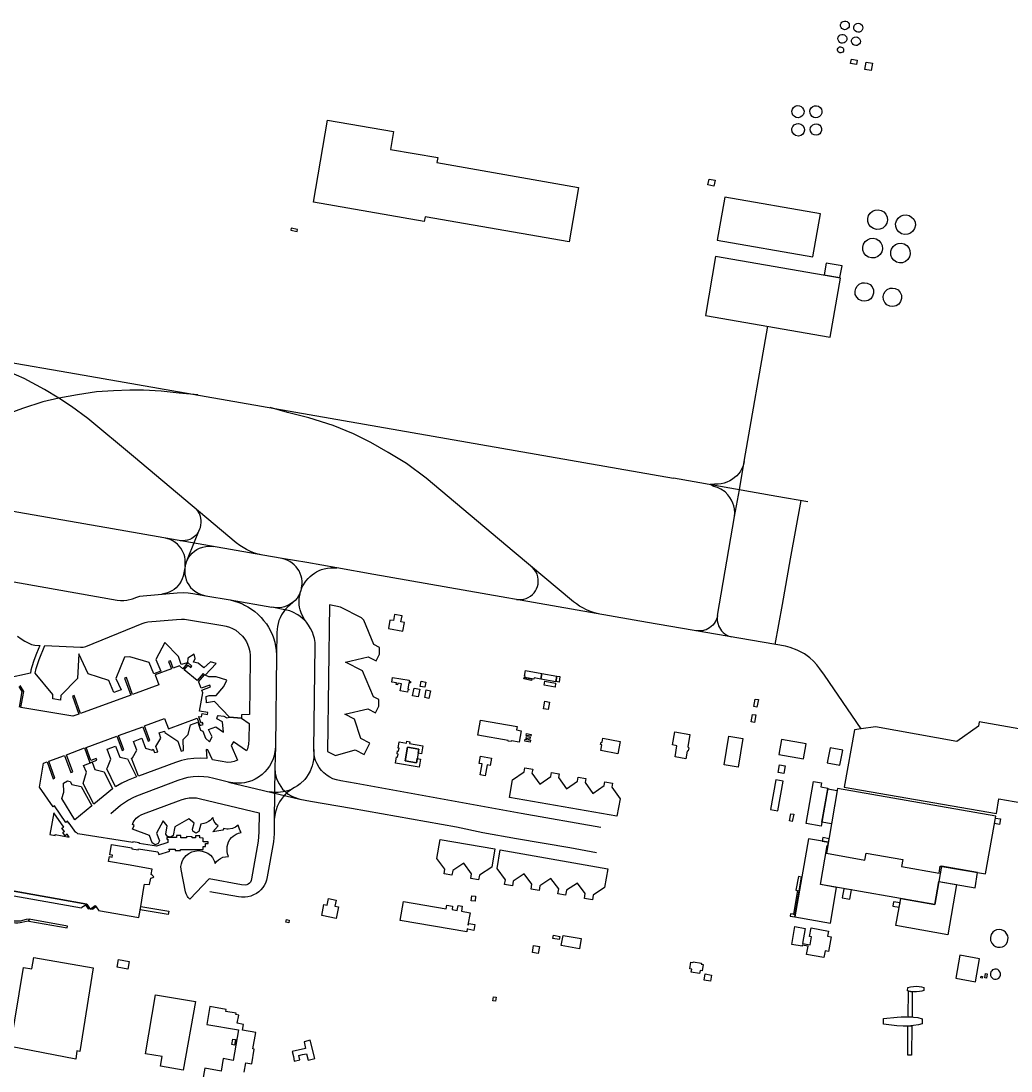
# Model space of a CAD drawing. Header units: metres. Extents: x -2114 to 2684, y -1968 to 1933.
# Drawn here: x 140 to 1730, y -28 to 1658 of the extents above; entities that cross this region are included whole.
import ezdxf

# ---------------------------------------------------------------- set-up
doc = ezdxf.new("R2010")
doc.units = ezdxf.units.M
for name, color, linetype in [('Apron', 6, 'Continuous'), ('Construction', 1, 'Continuous'), ('Hangar', 1, 'Continuous'), ('Industrial', 1, 'Continuous'), ('Military', 1, 'Continuous'), ('Retail', 1, 'Continuous'), ('Roof', 1, 'Continuous'), ('Runway', 2, 'Continuous'), ('Service', 1, 'Continuous'), ('Taxiway', 3, 'Continuous'), ('Train_Station', 1, 'Continuous'), ('Unclassified', 1, 'Continuous'), ('Yes', 1, 'Continuous')]:
    doc.layers.add(name, color=color, linetype=linetype)

msp = doc.modelspace()

# ---------------------------------------------------------------- linework, layer by layer
at = {"layer": 'Apron'}
for points in [[(1255.3, 1279.9), (1239, 1185.3), (1439.6, 1150.7), (1455.9, 1245.3), (1255.3, 1279.9)], [(632.4, 485.6), (645.1, 478.8), (676.7, 488.2), (690.9, 480.8), (700, 498.5), (685.8, 506), (675.5, 537.3), (660.2, 545.3), (696.8, 553.8), (709.2, 547.3), (714.5, 558), (714.6, 568.8), (705.8, 573.2), (688.6, 614.8), (660.9, 628.9), (697.7, 637.4), (710.4, 630.9), (715.6, 641.6), (715.8, 652.3), (706.8, 656.9), (690.5, 696.4), (687, 699.9), (653.1, 717.1), (635.6, 720.6), (632.4, 485.6)], [(408.7, 697), (464.1, 687.5), (469.5, 686.4), (474.6, 685), (479.8, 682.8), (484.9, 679.9), (490.5, 675.4), (495.8, 670.5), (499.3, 665.8), (502, 661.2), (503.9, 657.5), (505.9, 651.9), (507.3, 646), (507.7, 639.3), (507.8, 632.5), (506.6, 544.5), (494, 544.1), (494.2, 538.7), (475, 540.4), (450.8, 565.4), (437.9, 563.6), (437.5, 573.7), (442.3, 575.4), (453.2, 575.5), (465.8, 589.8), (470.7, 600), (453.2, 605.4), (441.8, 605.3), (435.5, 607.9), (453.1, 626.8), (444.1, 629.1), (433.6, 619.9), (424.2, 627.1), (416.7, 628.8), (419.7, 634.7), (417.8, 641.8), (407.7, 635), (407.1, 627.5), (397.1, 624.9), (392.7, 638.1), (370.8, 660.5), (356.6, 633), (364.7, 614.3), (353.3, 610), (345.7, 628.3), (314.6, 637.1), (305.9, 636.9), (292.3, 602.4), (300.9, 584.6), (289.2, 580.2), (280.8, 599.5), (247.6, 610.1), (233, 642), (230.8, 602.8), (203.6, 575.3), (203.2, 567.8), (190.8, 569.7), (191.2, 576.9), (162.8, 611.2), (164.4, 618.4), (166.3, 625), (169.1, 632.9), (178.2, 655.3), (235.5, 652.7), (240, 652.7), (243.8, 653.7), (334.5, 690.9), (339.3, 692.6), (343.6, 693.4), (389.7, 697.5), (397.6, 698), (402.5, 697.8), (408.7, 697)], [(134.2, 670.6), (139.9, 666.4), (145.9, 662.6), (151.6, 659.6), (156.7, 657.4), (162.2, 656), (170.1, 655.6), (164.7, 642.5), (160.4, 631.3), (157.2, 621.2), (155.8, 615.8), (155, 611), (116.2, 602.8)], [(1478.7, 520.4), (1462.1, 428.1), (1706.4, 385.8), (1710.2, 409.3), (1759.4, 400.9), (1778.6, 515.1), (1678.5, 532.8), (1677.5, 526.2), (1642.7, 501.6), (1512.4, 524.9), (1489.4, 522), (1478.7, 520.4)], [(924.4, 411.6), (929.1, 439.8), (947.8, 452.6), (949, 459.1), (961.8, 456.8), (960.4, 450.8), (972.9, 432.7), (990.8, 445.2), (991.8, 451.6), (1004.3, 449.4), (1003.2, 443.4), (1015.8, 425.3), (1033.4, 437.8), (1034.6, 444.1), (1047, 441.9), (1046, 435.8), (1058.5, 417.7), (1076.3, 430.5), (1077.3, 436.6), (1089.9, 434.4), (1088.7, 428.1), (1102, 409.6), (1096.8, 381.7), (924.4, 411.6)], [(397.3, 295.8), (396.7, 300.5), (397.4, 305), (398.8, 308.9), (400.5, 312.3), (402.8, 315.7), (405.3, 318.4), (409.2, 321.6), (414.1, 324.1), (419.3, 325.6), (424.9, 326.3), (430.7, 325.6), (435.6, 323.9), (440, 321.9), (444, 318.8), (447.2, 315), (449.2, 312.1), (450.8, 308.9), (451.8, 305.6), (454.1, 308.9), (457.2, 311.4), (460.5, 313.8), (463.8, 315.6), (468.2, 316.5), (473, 316.7), (471.8, 320.8), (470.9, 324.8), (470.8, 329.1), (471.1, 332.7), (471.9, 336.6), (473.4, 340.3), (475.3, 344), (478, 347.1), (480.9, 349.6), (485.3, 352.6), (489.3, 354.2), (493.7, 355.2), (492, 357.9), (490.6, 360.9), (489.5, 363.7), (488.6, 367.2), (484.3, 363.9), (479.3, 361.8), (472.7, 360.7), (470.2, 360.7), (465.9, 361.5), (464, 359.2), (448.1, 356.5), (456.4, 365.9), (453.8, 368.3), (451.8, 370.6), (450.1, 373.1), (448.8, 375.6), (447.8, 379.2), (443.8, 374.6), (441.2, 373), (437.4, 371), (433.4, 369.8), (428.7, 368.6), (425.4, 357), (420.7, 354.3), (415.9, 357.5), (415.3, 360.5), (418.1, 370.1), (409.5, 377.4), (387, 364.3), (384.3, 350.4), (380.3, 347.8), (375.1, 348.8), (372.4, 352.8), (374.9, 366.2), (368.4, 373.9), (357.5, 354.3), (362.3, 342), (360.2, 337.5), (355.6, 335.7), (350.8, 338.6), (346.3, 350.6), (319, 360.7), (321.7, 366.8), (318.7, 368.2), (320, 371.1), (321.7, 374.1), (323.3, 376.2), (325.1, 378.1), (329.3, 381.4), (332.8, 383.5), (336.4, 385.1), (392.7, 406.4), (398.6, 408.5), (404.7, 410.1), (410.1, 411), (415.6, 411.1), (421.8, 410.7), (428.3, 409.6), (522.3, 387), (521.9, 356.5), (521.5, 348.2), (520.7, 341.6), (510.2, 280.9), (509.4, 278.2), (508.3, 275.8), (506.6, 273.7), (504.7, 272.3), (502.6, 271.4), (500, 270.9), (493.8, 271.5), (442, 280.8), (411.1, 248.2), (408.4, 251), (407.2, 252.6), (406, 254.5), (405.1, 257), (404.3, 260), (397.3, 295.8)], [(812.9, 344.1), (901, 328.9), (896, 299.8), (876.2, 286.8), (874.9, 279.2), (862.2, 281.4), (863.6, 288.9), (851.1, 305.9), (833.4, 294.2), (832, 286.7), (819.5, 288.8), (820.8, 296.6), (807.5, 313.4), (812.9, 344.1)], [(909.7, 327.4), (1082.2, 297.2), (1077.1, 267), (1058.8, 254.9), (1057.5, 247.3), (1044.9, 249.5), (1046.1, 257.2), (1033.6, 274.2), (1016, 262.5), (1014.6, 254.7), (1002, 256.9), (1003.4, 264.8), (990.8, 281.5), (973.2, 269.9), (971.9, 262.2), (959.2, 264.4), (960.5, 272.1), (947.9, 289), (930.4, 277.4), (929, 269.6), (916.4, 271.8), (917.9, 279.5), (904.5, 297.4), (909.7, 327.4)]]:
    msp.add_lwpolyline(points, dxfattribs=at)
at = {"layer": 'Construction'}
for points in [[(143.8, 138.7), (157.1, 136.7), (160.6, 154.7), (255.8, 138.3), (234.4, 3.7), (229.7, 4.8), (227.8, -8.4), (122.8, 11.5), (143.8, 138.7)], [(356, 94.9), (420.2, 83.8), (400.3, -26.3), (363.7, -19.8), (366.6, -4.2), (340, -0.1), (356, 94.9)]]:
    msp.add_lwpolyline(points, dxfattribs=at)
at = {"layer": 'Hangar'}
for points in [[(1270.1, 1375.3), (1258, 1306.3), (1411.6, 1279.4), (1423.7, 1348.4), (1270.1, 1375.3)], [(1451.4, 426.1), (1433.6, 321.9), (1495.3, 310.8), (1497.1, 322), (1555.9, 312.2), (1553.9, 300.8), (1614.3, 290.2), (1616.3, 301.3), (1689, 288.7), (1705.4, 381.7), (1451.4, 426.1)]]:
    msp.add_lwpolyline(points, dxfattribs=at)
at = {"layer": 'Industrial'}
for points in [[(1436.7, 339.9), (1404.4, 345.4), (1382.6, 219.8), (1439.9, 209.8), (1449.7, 267.2), (1424, 271.7), (1434.5, 334.5), (1435.7, 334.3), (1436.7, 339.9)], [(1618.2, 301), (1607.4, 239.5), (1424, 271.7), (1434.5, 334.5), (1435.7, 334.3), (1433.6, 321.9), (1495.3, 310.8), (1497.1, 322), (1555.9, 312.2), (1553.9, 300.8), (1614.3, 290.2), (1616.3, 301.3), (1618.2, 301)], [(1614, 276.6), (1672.3, 266.3), (1676.3, 290.9), (1618.2, 301), (1614, 276.6)], [(1614, 276.6), (1642.1, 271.6), (1628.2, 191.2), (1545, 205.8), (1552.8, 249.1), (1607.4, 239.5), (1614, 276.6)]]:
    msp.add_lwpolyline(points, dxfattribs=at)
at = {"layer": 'Military'}
msp.add_lwpolyline([(739.7, 705.2), (738.1, 695.4), (732.2, 696.4), (729.9, 682.6), (753.2, 678.6), (755.6, 692.3), (750.1, 693.3), (751.8, 703.1), (739.7, 705.2)], dxfattribs=at)
at = {"layer": 'Retail'}
msp.add_lwpolyline([(1010.4, 190.2), (1039.6, 185.2), (1036.7, 168.6), (1007.6, 173.7), (1010.4, 190.2)], dxfattribs=at)
at = {"layer": 'Roof'}
for points in [[(1000.3, 606.5), (1005.3, 605.5), (1004, 596.9), (998.9, 597.8), (1000.3, 606.5)], [(951.5, 514.4), (959.4, 512.9), (958.9, 509.9), (951, 511.3), (951.5, 514.4)], [(949.8, 504.9), (957.9, 503.6), (957.4, 500.5), (949.3, 501.8), (949.8, 504.9)], [(1393.6, 283.6), (1388.3, 284.6), (1384.4, 262.5), (1386.9, 262.1), (1380.5, 224), (1383.2, 223.5), (1393.6, 283.6)], [(89.8, 268.2), (88.8, 260.5), (237.3, 234.6), (237.5, 235.4), (245.4, 240.5), (198.2, 248.7), (159, 256), (89.8, 268.2)], [(1461.5, 265.1), (1458.9, 250.4), (1471.2, 248.2), (1473.7, 263), (1461.5, 265.1)], [(246, 239.6), (244, 238.1), (247.6, 232.9), (249.7, 234.3), (246, 239.6)], [(258.1, 237.3), (259.6, 235.3), (254.6, 231.7), (253.1, 233.8), (258.1, 237.3)], [(332.2, 236.6), (377.3, 228.8), (376.5, 223.6), (331.2, 231.4), (332.2, 236.6)], [(633.7, 249.1), (645.9, 246.8), (644, 237.1), (649.7, 236), (646.1, 217.4), (623.1, 221.8), (626.5, 239.8), (631.8, 238.9), (633.7, 249.1)], [(104.9, 216.9), (104.6, 214.9), (127.5, 210.7), (130.9, 210.3), (135, 210.3), (138.6, 210.6), (148.7, 213.1), (152.5, 213.6), (153.1, 216.1), (148.1, 215.4), (138.3, 213.1), (134.9, 212.8), (131, 212.7), (128, 213.1), (104.9, 216.9)], [(152.5, 213.6), (152.4, 213.1), (214.1, 202.3), (214.8, 205.1), (153.1, 216.1), (152.5, 213.6)], [(962.9, 173.7), (972.5, 172.1), (970.7, 161.2), (961.1, 162.7), (962.9, 173.7)], [(1589.9, 101.6), (1586.4, 100.5), (1583, 100), (1578.3, 99.4), (1573.3, 99.5), (1568.5, 100.1), (1563.8, 101.3), (1563.9, 106.3), (1568.6, 107.4), (1573.3, 108.2), (1578.2, 108.4), (1582.6, 108.2), (1586.1, 107.6), (1589.9, 106.5), (1589.9, 101.6)], [(1571.1, 59.1), (1564.5, 59.3), (1565.1, 100.9), (1568.5, 100.1), (1571.3, 99.8), (1571.1, 59.1)], [(1564.2, 44.4), (1570.5, 45), (1570.1, -2), (1563.9, -2), (1564.2, 44.4)], [(480, 23.5), (484.5, 22.8), (483, 13.9), (478.5, 14.7), (480, 23.5)], [(575.5, 3.5), (577.4, -4.5), (578.8, -11.6), (587.8, -9.8), (586.1, -2.6), (592, -1.2), (598.6, 0.1), (601.2, -10.1), (611.6, -7.3), (604.5, 21.9), (594.4, 19.4), (597, 8.7), (575.5, 3.5)]]:
    msp.add_lwpolyline(points, dxfattribs=at)
at = {"layer": 'Runway'}
for points in [[(-1575, 1406.2), (-378, 1196.8), (216.5, 1093.9), (1187.6, 924.4)], [(1403.6, 886.3), (1353.5, 895), (1187.6, 924.4)]]:
    msp.add_lwpolyline(points, dxfattribs=at)
at = {"layer": 'Service'}
msp.add_lwpolyline([(296.6, 151.4), (313.7, 148.3), (311.5, 136), (294.4, 139.1), (296.6, 151.4)], dxfattribs=at)
at = {"layer": 'Taxiway'}
for points in [[(1293.8, 905.6), (1301.5, 951), (1339.1, 1168)], [(1367.9, 654.2), (1146, 692.7), (706.7, 769.5), (646.9, 780), (598.9, 788.8), (559.5, 795.1), (528.3, 800.6), (286.9, 842.9), (-1506.3, 1155.5)], [(528.3, 800.6), (521, 802.1), (515.1, 804), (508.6, 806.3), (502, 809.5), (496.6, 812.7), (491.3, 816.3), (485.7, 820.5), (320.7, 958.8), (247.2, 1019.9), (221.2, 1039.5), (200.8, 1052.7), (177.7, 1066.6), (144.8, 1084), (120.1, 1095.1), (92.1, 1105.8), (65.2, 1114.5), (41.5, 1121.2), (-9.8, 1133.1)], [(423.8, 1057.8), (394.1, 1060.4), (364.9, 1064), (336.4, 1065.4), (314.6, 1065.6), (288.6, 1064.6), (261, 1062.6), (230.8, 1058.2), (200.8, 1052.7), (175.2, 1046.5), (142.4, 1036.2), (-122.5, 938.8), (-150, 928.9), (-156.4, 927.2), (-160.4, 926.4), (-168.3, 925.3), (-172.2, 925), (-180.8, 925), (-187.3, 925.5)], [(1067.4, 706.5), (1060.8, 708.1), (1054.5, 710.1), (1048, 712.8), (1042.1, 715.8), (1036.6, 718.9), (1031.9, 722.2), (1027.2, 725.8), (931.9, 805.5), (790.5, 924.1), (758.9, 947.5), (729.3, 965.6), (701.6, 981.6), (674, 995.1), (641.3, 1008.5), (601.9, 1021.2), (567.8, 1029.8), (540.2, 1037.4)], [(1301.5, 951), (1300.2, 945.9), (1298.9, 942.3), (1297.1, 938.5), (1294.8, 934.6), (1292.2, 931.2), (1289.4, 928.1), (1285.9, 925), (1282.5, 922.4), (1278.4, 919.9), (1273.3, 917.7), (1269.2, 916.3), (1264.3, 915.3), (1259.3, 914.7), (1253.5, 914.8), (1246.5, 914)], [(1286, 862.9), (1286.3, 868.9), (1285.7, 875), (1284.6, 879.8), (1283.3, 884.1), (1281.2, 888.6), (1278.4, 893.3), (1275.2, 897.4), (1270.7, 902), (1264, 906.5), (1258.7, 909.1), (1252.6, 911), (1246.5, 914)], [(1258.5, 703.5), (1286, 862.9), (1293.8, 905.6)], [(1351.3, 657), (1362.9, 721.6), (1375.6, 794.5), (1392.6, 888.2)], [(403.4, 782.5), (405.5, 789.9), (408.1, 796.7), (426.8, 841.5), (428.1, 845.1), (428.8, 848.6), (429.2, 852.8), (429.2, 856.3), (428.7, 860), (428, 862.9), (427, 865.6), (425.9, 867.9), (424.2, 870.6), (420, 875.5)], [(403.4, 782.5), (403.7, 789.8), (403.5, 793.8), (402.9, 797.9), (401.9, 801.6), (400.4, 805.1), (398.7, 808.3), (396.5, 811.8), (393.8, 815.2), (391, 818.1), (387.5, 821.1), (384, 823.4), (380.6, 825.1), (377.7, 826.4), (371.9, 828.1)], [(426.8, 841.5), (424.6, 837.4), (422.8, 834.8), (421.1, 832.9), (418.8, 830.7), (414.1, 827.4), (411, 825.9), (407.2, 824.7), (403.7, 824), (399.6, 823.7), (395.5, 823.8)], [(405.5, 789.9), (409.4, 797.5), (411.9, 800.6), (414.9, 803.8), (418.6, 807), (422.5, 809.6), (426.6, 811.7), (431.8, 813.6), (436.7, 814.7), (442.7, 815), (449.4, 814.4)], [(590.5, 747.6), (591.1, 751.1), (591.3, 754.8), (591.2, 758.9), (590.7, 763), (589.8, 767.1), (588.3, 771.2), (586.4, 775.2), (584.6, 778.3), (581.8, 782), (578.7, 785.2), (575.4, 787.9), (571.6, 790.5), (568.6, 792.1), (564.8, 793.7), (559.5, 795.1)], [(403, 780.4), (400.2, 766.7), (398.8, 762.6), (397.2, 758.8), (394.7, 754.7), (391.8, 751.2), (388.9, 748.3), (385.9, 745.7), (382.1, 743.1), (377.8, 741.1), (373.5, 739.7), (366.2, 738.1)], [(403, 780.4), (402.8, 774.8), (403.2, 769.4), (403.9, 765.6), (405.3, 761.1), (407, 756.9), (409.2, 753), (412.2, 748.8), (415.7, 745.4), (419.3, 742.5), (424.2, 739.6), (429.2, 737.4), (436.7, 735.3)], [(403.4, 782.5), (403, 780.4)], [(590.5, 747.6), (592.4, 751.1), (597.3, 758.7), (601.2, 763.1), (604.1, 766.1), (607.7, 769.1), (611.3, 771.6), (614.6, 773.7), (618.5, 775.7), (622.4, 777.3), (626.9, 778.6), (632, 779.5), (636.4, 780.1), (641.4, 780.3), (646.9, 780)], [(935.8, 729.6), (939.8, 729.3), (943.3, 729.3), (947.7, 730), (951.2, 731.1), (954.2, 732.4), (957.9, 734.6), (961.1, 737.3), (963.8, 740.1), (966.3, 743.4), (967.9, 746.6), (969.3, 750.2), (970.2, 754.2), (970.6, 757.8), (970.3, 761.6), (969.7, 765.8), (968.6, 769.9), (966.8, 773.6), (964.6, 777.1), (960.9, 781.2)], [(103.8, 761.8), (294.2, 728.5), (299.7, 727.7), (305.2, 727.7), (310.1, 728.1), (319.2, 730.4), (325.8, 733.1), (330.7, 734.5), (336, 735.2), (390.5, 740.3), (400.8, 740.8), (408.3, 740.1), (415.8, 739), (436.7, 735.3), (476, 728.6), (542.5, 716.9)], [(588.9, 742.4), (587.9, 739.4), (585.6, 735.4), (583.3, 731.7), (580, 727.9), (576.8, 725), (571.2, 721.2), (566.9, 719), (563.2, 717.5), (558.8, 716.6), (554.6, 716.1), (550.5, 715.9), (542.5, 716.9)], [(598.2, 693), (595.2, 697.2), (592, 703.1), (589.8, 708), (588.4, 712.8), (587.4, 717), (586.8, 721), (586.6, 726), (586.8, 731), (588, 738.5), (588.9, 742.4)], [(590.5, 747.6), (588.9, 742.4)], [(476, 728.6), (482.9, 726.8), (488.2, 725.1), (495.4, 722.4), (499.1, 720.5), (504.1, 717.7), (510.1, 714.1), (515.2, 710.3), (520.2, 705.9), (525.4, 700.7), (529.6, 695.9), (534, 690.1), (537.3, 685), (543.1, 673.6), (545.4, 667.7), (547.3, 660.7), (548.8, 653.7), (549.7, 647.9), (550.2, 640.2)], [(576.8, 725), (571.5, 720.5), (568.2, 717.5), (565.1, 714.2), (563, 711.7), (558.5, 704.7), (556.1, 700.1), (554.1, 695.4), (552.8, 691.1), (551.7, 686.3), (551.1, 681.5), (550.8, 676.6), (550.2, 640.2)], [(598.2, 693), (594.7, 696.9), (588.4, 702.1), (584.6, 704.7), (576.4, 709.1), (571.6, 711.2), (566.5, 712.5), (542.5, 716.9)], [(610, 488.5), (612.4, 655.1), (612.1, 660.5), (611.1, 666.6), (609.7, 671.8), (607.8, 677.2), (605, 682.8), (601.7, 688.4), (598.2, 693)], [(1258.5, 703.5), (1257.6, 699.6), (1256.4, 696.3), (1254.8, 693.5), (1253, 690.9), (1250.9, 688.3), (1248.4, 685.9), (1245.8, 684), (1243.1, 682.3), (1240.2, 680.9), (1237.6, 680.1), (1234.2, 679.2), (1230.6, 678.9), (1227.7, 678.9), (1223.7, 679.2)], [(1258.5, 703.5), (1258.2, 699.5), (1258.2, 696.2), (1258.6, 693), (1259.3, 689.8), (1260.2, 687.3), (1261.5, 684.4), (1263.1, 681.8), (1265, 679.3), (1267.6, 676.6), (1270.3, 674.2), (1273.4, 672.2), (1276.8, 670.6), (1281.3, 669.2)], [(1489.4, 522), (1430.2, 608.1), (1422.9, 618.2), (1418.1, 624.5), (1412.6, 630.5), (1406.6, 635.9), (1398.1, 642), (1386.4, 648.2), (1375.3, 652.3), (1367.9, 654.2)], [(550.2, 640.2), (548.4, 493.2), (547.4, 484.8), (546.3, 478.9), (544.7, 473.6), (542.7, 468.5), (538.9, 461.9), (535.4, 457.2), (531.4, 452.8), (527, 448.5), (521.2, 444.1), (516, 441.1), (510.4, 438.4), (504.8, 436.6), (499, 435.3), (494.1, 434.6), (489, 434.4), (483.2, 434.6), (473.1, 436.3), (449.6, 442), (440.4, 443.9), (433.4, 444.9), (425, 445.1), (416.3, 444.6), (407.7, 443.4), (401.7, 442), (392, 438.6), (325.6, 413.7), (319.3, 410.7), (312.4, 407.3), (306, 403.1), (299.8, 398.5), (284, 385.4)], [(548.4, 493.2), (547.7, 459), (546.6, 376.4), (546.4, 353.2), (546.1, 346.5), (545.4, 340.4), (535.4, 284.1), (534.3, 278.6), (532.4, 274), (530.3, 270.1), (528.2, 267), (525, 263.3), (521.8, 260.2), (518.2, 257.6), (513.5, 255), (509.1, 253.2), (504.2, 252), (499.9, 251.4), (494.2, 251.5), (489.2, 252.2), (442.9, 260.2)], [(548.4, 493.2), (547.7, 459), (548.3, 450.5), (549.3, 445.9), (550.4, 442.1), (552.3, 437.3), (554.3, 433.2), (557, 428.9), (560.1, 425.1), (562.9, 422.1), (565.6, 419.6), (569.2, 416.8), (573.8, 414.2), (578.5, 412.1), (587.6, 408.9)], [(610, 488.5), (610, 476.4), (609.6, 472.2), (608.6, 466.4), (607.6, 462.5), (606, 458), (604.1, 453.7), (601.3, 448.5), (598.6, 444.3), (595.6, 440.6), (588.3, 433.4), (584.2, 430.4), (579.3, 427.3), (575, 425), (570.1, 423), (565.5, 421.6), (561, 420.5), (556.9, 419.9), (553, 419.6), (546, 419.6), (543.2, 419.9), (538.6, 420.7)], [(1071, 363.2), (942.9, 385.6), (678.3, 433.9), (653.5, 438.2), (646.7, 439.6), (640.8, 441.6), (636.1, 443.9), (631.4, 446.7), (626.2, 451.1), (622.6, 454.6), (618.5, 459.7), (615.4, 465.3), (613, 471.1), (611.5, 476.5), (610.5, 481.3), (610, 488.5)], [(473.1, 436.3), (587.6, 408.9), (604.8, 405.5), (670.9, 394.2), (839.2, 364.6), (881.8, 355.3), (935.7, 345.7), (1021.4, 331), (1064.1, 323.3)], [(575, 425), (570.4, 421.6), (567.5, 419.3), (564.7, 416.6), (561, 412.8), (557.5, 408.3), (555, 404.5), (552.9, 400.5), (551.2, 396.8), (549.5, 391.8), (548, 386.6), (547.3, 382.5), (546.6, 376.4)]]:
    msp.add_lwpolyline(points, dxfattribs=at)
at = {"layer": 'Train_Station'}
msp.add_lwpolyline([(1525.2, 56.5), (1546.8, 59.1), (1553.7, 59.4), (1562.4, 59.4), (1573.3, 59), (1580.3, 58.1), (1587.3, 56.4), (1587.3, 48), (1581.1, 46.5), (1573.1, 45.2), (1564.2, 44.4), (1556.5, 44.4), (1546.7, 44.9), (1525.2, 47.4), (1525.2, 56.5)], dxfattribs=at)
at = {"layer": 'Unclassified'}
for points in [[(329, 218.7), (332.2, 236.6), (337.3, 267), (338, 272.6), (346.3, 271.6), (348.2, 281.9), (350.1, 282.4), (351.6, 283.1), (353, 284.1), (352, 285.4), (350.8, 286.6), (349.2, 287.7), (350.8, 296.3), (312, 303.3), (280.3, 308.5), (281.8, 316.6), (286.4, 315.8), (287, 318.9), (282.5, 319.7), (285.4, 336.1), (318, 330.8), (317.9, 329.3), (328.2, 327.7), (328.4, 329.2), (359.4, 324.2), (361, 320), (378.7, 325.5), (377.5, 328.6), (387.3, 328.4), (387.3, 326.5), (396.3, 326.3), (396.3, 328.2), (432.4, 327.8), (432.4, 332.7), (436.1, 332.8), (436, 337.7), (440.4, 337.8), (440.4, 340.4), (432.7, 340.5), (432.7, 346.3), (427, 346.5), (427.2, 350.1), (419.9, 350.1), (419.9, 346.5), (414.6, 346.6), (414.7, 348.6), (405.8, 348.7), (405.8, 346.7), (396.4, 346.9), (396.5, 350.6), (389.7, 350.7), (389.7, 347.2), (374.3, 347.5), (374.3, 344.8), (375.6, 344.8), (375.5, 339.2), (357.4, 333.3), (329.8, 337.6), (330, 338.9), (319.7, 340.4), (319.4, 339.3), (231.1, 353.2), (229.8, 354.9), (229.4, 354.7), (228.5, 356), (227.7, 355.5), (217.1, 370.3), (216.7, 370.1), (214.5, 373.3), (211.9, 371.6), (193.7, 397.9), (191.8, 396.5), (169.6, 428.3), (176.2, 466.6), (182, 468.8), (191.7, 441.3), (194.4, 442.4), (184.8, 469.8), (210, 479.1), (220.1, 451.9), (223, 452.8), (212.8, 480.2), (241.9, 491), (250.3, 467.3), (261.6, 471.4), (260.6, 474.1), (252, 470.9), (244.4, 491.9), (294, 510.1), (302.5, 486.8), (305.3, 487.9), (296.7, 511.1), (335.3, 525.2), (344, 501.9), (347, 503), (338.3, 526.3), (370.6, 538.1), (376.7, 521.9), (422.8, 538.9), (427.3, 527), (432.6, 528.9), (431.6, 531.7), (429.1, 530.8), (425.3, 541), (425.4, 541.7), (430, 540.9), (431, 546.3), (439.4, 544.8), (439.9, 547.9), (426.8, 550.2), (431.9, 579.8), (430.4, 583.9), (444.3, 589.1), (443.2, 592.1), (429.3, 586.8), (425.6, 596.7), (425, 597.3), (434.6, 608.5), (432.2, 610.5), (422.7, 599.2), (402.1, 616.3), (408.4, 623.8), (412.7, 620.3), (414.5, 622.5), (407.9, 628), (399.7, 618.3), (394.2, 622.8), (384.5, 619.2), (380.1, 630.9), (377, 629.9), (381.5, 618.1), (355.2, 608.5), (361.3, 592.2), (319.1, 576.8), (309.1, 604.2), (306.2, 603.2), (316.2, 575.7), (235.7, 546.4), (225.3, 575.2), (222.5, 574.2), (233, 545.4), (223.3, 541.9), (139.5, 555.9), (144.2, 581.9), (138.8, 591.3)], [(136.3, 589.9), (141.2, 581.7), (136.7, 556.5)], [(328.5, 445.9), (317.6, 474.9), (318.7, 475.3), (326, 487.4), (320.8, 501.6), (334.1, 506.6), (339.9, 490.9), (350.7, 487.5), (352.2, 489), (354.3, 483.5), (359.4, 485), (356.4, 493.4), (364.4, 507), (361.8, 515.2), (370.4, 517.8), (371, 515.7), (392, 501.7), (397.1, 486), (400.8, 487), (400.1, 504.4), (408.4, 512.7), (412, 528.2), (423.8, 532.4), (428.3, 519.8), (431.8, 517.8), (436, 506.9), (442.7, 500.9), (446.9, 509.1), (440.9, 520.7), (452.9, 525.2), (465.2, 516.4), (463.3, 533.1), (454.6, 537.7), (455.4, 541.5), (456.7, 543.4), (465.8, 542.3), (470.6, 539.3), (475, 540.4), (494.2, 538.7), (506.4, 530.4), (505.9, 504.8), (505.4, 497.2), (504.4, 492.4), (503.6, 489.5), (501.9, 486.6), (481.3, 501.1), (477.5, 495.2), (487.6, 471.5), (482.5, 469.2), (477.5, 468), (472.2, 467.6), (447.5, 472), (440.2, 488.2), (437.4, 488.3), (438.1, 473.9), (427.9, 474.5), (417.3, 473.9), (407.3, 472.9), (397.4, 470.8), (387.8, 467.9), (328.5, 445.9)], [(325.2, 444.7), (312.2, 439.5), (301.6, 434.7), (291.8, 428.8), (277.6, 457.4), (278.9, 459.7), (284.3, 473), (278.3, 489), (291.8, 494.1), (298.4, 476), (311, 473.5), (325.2, 444.7)], [(287.1, 425.3), (257, 400.8), (239.8, 434.2), (245.2, 452.2), (240.1, 463.1), (254, 468.3), (258.4, 456.6), (273.4, 452.9), (287.1, 425.3)], [(253.7, 398), (226.4, 375.8), (205.3, 410.1), (208.6, 419.8), (208.2, 434.6), (214.8, 438.4), (219.1, 437.2), (221.6, 432.4), (236.4, 429.4), (253.7, 398)], [(192.8, 387), (186.4, 352), (194.6, 350.5), (194.9, 351.9), (217.2, 348), (214.1, 352.5), (210.7, 350.2), (207, 355.5), (210, 357.6), (209.6, 358.1), (209, 357.7), (205.7, 362), (208.7, 364), (192.8, 387)], [(80.4, 269.7), (159, 256), (198.2, 248.7), (245.4, 240.5), (251.1, 232.4), (259.1, 238), (264.6, 230.4), (264.5, 229.9), (329, 218.7)]]:
    msp.add_lwpolyline(points, dxfattribs=at)
at = {"layer": 'Yes'}
for points in [[(1458.3, 1646.1), (1456.9, 1647.9), (1456.2, 1650), (1456.2, 1652.3), (1456.9, 1654.5), (1458.3, 1656.3), (1460.2, 1657.5), (1462.4, 1658.1), (1464.6, 1658), (1466.8, 1657.1), (1468.5, 1655.6), (1469.7, 1653.5), (1470.1, 1651.2), (1469.7, 1648.9), (1468.6, 1646.9), (1466.9, 1645.3), (1464.7, 1644.4), (1462.4, 1644.2), (1460.2, 1644.8), (1458.3, 1646.1)], [(1481.6, 1640.9), (1479.6, 1642.3), (1478.2, 1644.2), (1477.5, 1646.5), (1477.6, 1648.9), (1478.5, 1651.2), (1480.1, 1653), (1482.2, 1654.2), (1484.5, 1654.6), (1486.8, 1654.3), (1488.9, 1653.2), (1490.6, 1651.5), (1491.6, 1649.4), (1491.9, 1647.1), (1491.4, 1644.8), (1490.2, 1642.8), (1488.5, 1641.3), (1486.3, 1640.4), (1483.9, 1640.2), (1481.6, 1640.9)], [(1457, 1622.7), (1454.9, 1623.8), (1453.2, 1625.5), (1452.1, 1627.7), (1451.9, 1630.1), (1452.4, 1632.4), (1453.7, 1634.4), (1455.6, 1635.9), (1457.9, 1636.7), (1460.2, 1636.6), (1462.4, 1635.9), (1464.2, 1634.5), (1465.5, 1632.6), (1466.1, 1630.4), (1466, 1628.1), (1465.2, 1626), (1463.7, 1624.2), (1461.8, 1623), (1459.4, 1622.5), (1457, 1622.7)], [(1474.6, 1622.4), (1473.9, 1624.7), (1473.9, 1627.2), (1474.8, 1629.4), (1476.4, 1631.2), (1478.6, 1632.4), (1481, 1632.8), (1483.2, 1632.4), (1485.1, 1631.3), (1486.7, 1629.7), (1487.6, 1627.6), (1487.9, 1625.4), (1487.4, 1623.2), (1486.3, 1621.3), (1484.6, 1619.8), (1482.6, 1618.9), (1480.4, 1618.7), (1478.2, 1619.2), (1476.1, 1620.5), (1474.6, 1622.4)], [(1452.4, 1608.4), (1451.5, 1609.8), (1451.1, 1611.4), (1451.3, 1613), (1452, 1614.5), (1453.1, 1615.7), (1454.6, 1616.4), (1456.2, 1616.7), (1457.8, 1616.3), (1459.2, 1615.5), (1460.3, 1614.3), (1460.9, 1612.8), (1461, 1611.2), (1460.6, 1609.6), (1459.7, 1608.3), (1458.4, 1607.3), (1456.8, 1606.8), (1455.2, 1606.8), (1453.7, 1607.4), (1452.4, 1608.4)], [(1473.5, 1597.1), (1483, 1595.4), (1481.9, 1588.4), (1472, 1590.1), (1473.5, 1597.1)], [(1507.3, 1590.5), (1505.3, 1578.6), (1495.1, 1580.4), (1497.2, 1592.1), (1507.3, 1590.5)], [(1382, 1504.7), (1379.6, 1507.1), (1378.3, 1510.1), (1378, 1513.5), (1378.8, 1516.7), (1380.7, 1519.4), (1383.4, 1521.4), (1386.6, 1522.3), (1390, 1522), (1392.7, 1520.9), (1395.1, 1518.9), (1396.7, 1516.3), (1397.4, 1513.3), (1397.1, 1510.2), (1395.9, 1507.4), (1393.9, 1505.1), (1391.3, 1503.6), (1388.3, 1502.9), (1384.9, 1503.3), (1382, 1504.7)], [(1410.3, 1505), (1408.3, 1507.3), (1407.1, 1510.1), (1406.8, 1513.2), (1407.5, 1516.2), (1409.1, 1518.8), (1411.4, 1520.8), (1414.3, 1522), (1417.6, 1522.2), (1420.8, 1521.3), (1423.5, 1519.4), (1425.4, 1516.6), (1426.3, 1513.4), (1426, 1510), (1424.6, 1507), (1422.3, 1504.6), (1419.3, 1503.1), (1415.9, 1502.8), (1413, 1503.4), (1410.3, 1505)], [(632.3, 1499), (738.2, 1480.5), (733.3, 1451.9), (809.1, 1439), (807.8, 1431.2), (1035.4, 1390.9), (1020.3, 1303.8), (788.8, 1343.9), (787.5, 1336.3), (609.5, 1367.3), (632.3, 1499)], [(1377.8, 1483.7), (1378, 1485.6), (1379.4, 1488.9), (1381.7, 1491.4), (1385.3, 1493.2), (1388.8, 1493.4), (1392.4, 1492.4), (1395.3, 1490.2), (1397.5, 1486.4), (1398, 1482.9), (1396.9, 1478.9), (1394.8, 1476.1), (1392.1, 1474.2), (1388.7, 1473.4), (1383.8, 1474.2), (1380.9, 1476.2), (1378.3, 1480.2), (1377.8, 1483.7)], [(1409.2, 1478.8), (1407.9, 1481.3), (1407.5, 1484.2), (1408, 1487), (1409.4, 1489.5), (1411.4, 1491.5), (1414, 1492.7), (1416.8, 1493.1), (1419.9, 1492.5), (1422.6, 1490.9), (1424.6, 1488.5), (1425.7, 1485.5), (1425.6, 1482.4), (1424.6, 1479.5), (1422.6, 1477), (1419.9, 1475.5), (1416.8, 1474.9), (1413.7, 1475.4), (1411.1, 1476.7), (1409.2, 1478.8)], [(1244.9, 1404.3), (1254.7, 1402.4), (1252.8, 1393), (1243, 1394.9), (1244.9, 1404.3)], [(1528.8, 1348), (1530.9, 1343.4), (1531.4, 1338.4), (1531, 1336.5), (1530.3, 1333.4), (1527.7, 1329.1), (1523.8, 1325.8), (1519.1, 1323.9), (1514, 1323.6), (1509.1, 1324.9), (1504.9, 1327.7), (1501.7, 1331.6), (1500.1, 1336.2), (1499.8, 1341), (1501.1, 1345.7), (1503.7, 1349.8), (1507.4, 1352.9), (1511.9, 1354.7), (1516.7, 1355.1), (1521.4, 1354.1), (1525.6, 1351.6), (1528.8, 1348)], [(1573.6, 1339.9), (1575.7, 1335.2), (1576.2, 1330.2), (1575.1, 1325.2), (1572.4, 1320.9), (1568.6, 1317.6), (1563.9, 1315.7), (1558.8, 1315.4), (1553.9, 1316.7), (1549.7, 1319.5), (1546.5, 1323.5), (1544.8, 1328), (1544.6, 1332.8), (1544.9, 1334), (1545.9, 1337.5), (1548.5, 1341.6), (1552.2, 1344.7), (1556.6, 1346.5), (1561.5, 1346.9), (1566.2, 1345.9), (1570.3, 1343.4), (1573.6, 1339.9)], [(574, 1325.5), (573.4, 1322.1), (583.3, 1320.3), (583.9, 1323.6), (574, 1325.5)], [(1520.8, 1302.2), (1522.9, 1297.6), (1523.4, 1292.5), (1522.3, 1287.6), (1519.7, 1283.2), (1515.8, 1279.9), (1511.1, 1278), (1506, 1277.7), (1501.1, 1279), (1496.9, 1281.8), (1493.7, 1285.8), (1492.1, 1290.3), (1491.8, 1295.2), (1493.1, 1299.8), (1495.7, 1303.9), (1499.4, 1307), (1503.9, 1308.9), (1508.7, 1309.3), (1513.4, 1308.2), (1517.6, 1305.8), (1520.8, 1302.2)], [(1565.5, 1294.2), (1567.6, 1289.6), (1568.1, 1284.6), (1567, 1279.6), (1564.4, 1275.3), (1560.5, 1272), (1555.8, 1270.1), (1550.7, 1269.8), (1545.8, 1271.1), (1541.6, 1273.9), (1538.5, 1277.8), (1536.8, 1282.4), (1536.6, 1287.2), (1537, 1288.8), (1537.8, 1291.9), (1540.4, 1296), (1544.1, 1299.1), (1548.6, 1300.9), (1553.4, 1301.3), (1558.1, 1300.3), (1562.3, 1297.8), (1565.5, 1294.2)], [(1433, 1269.5), (1429.7, 1250.6), (1455.1, 1246.1), (1458.5, 1265), (1433, 1269.5)], [(1506.8, 1231.1), (1508.9, 1226.4), (1509.1, 1221.3), (1507.6, 1216.4), (1504.5, 1212.2), (1500.3, 1209.4), (1495.3, 1208.2), (1490.2, 1208.8), (1485.6, 1211), (1482, 1214.7), (1479.8, 1219.3), (1479.4, 1224.4), (1480.5, 1228.7), (1482.8, 1232.6), (1486, 1235.5), (1490.9, 1237.8), (1494.5, 1238), (1498.9, 1237.3), (1503.4, 1234.9), (1506.8, 1231.1)], [(1551.8, 1222.5), (1553.9, 1217.8), (1554.1, 1212.7), (1552.6, 1207.8), (1549.5, 1203.7), (1545.3, 1200.8), (1540.3, 1199.6), (1535.2, 1200.2), (1530.6, 1202.4), (1527, 1206.1), (1524.9, 1210.7), (1524.4, 1215.8), (1525.5, 1220.2), (1527.8, 1224), (1531, 1227), (1535.9, 1229.2), (1539.5, 1229.4), (1543.9, 1228.7), (1548.4, 1226.3), (1551.8, 1222.5)], [(950.2, 615.5), (976.5, 610.7), (974.9, 601.4), (963.8, 603.4), (963.4, 601.6), (949.1, 604.3), (949.4, 606.1), (948.5, 606.2), (950.2, 615.5)], [(976.5, 610.7), (1000.3, 606.5), (998.8, 597.4), (974.9, 601.4), (976.5, 610.7)], [(736.5, 604.2), (763.5, 599.9), (763.2, 597.9), (765.5, 597.5), (765.2, 595.4), (762.7, 595.8), (761.1, 585.5), (762.6, 585.3), (762.4, 583.8), (760.9, 584), (760.4, 580.8), (749.1, 582.6), (751, 594.1), (745.1, 595.1), (744.7, 592.3), (742.5, 592.7), (742.9, 595.4), (735.3, 596.6), (736.5, 604.2)], [(782.3, 598.1), (789.9, 596.8), (788.4, 588.6), (780.8, 589.9), (782.3, 598.1)], [(948.2, 604.4), (960.5, 602.2), (960, 599.3), (947.6, 601.8), (948.2, 604.4)], [(980, 591.9), (981.1, 598.1), (998.5, 595), (997.5, 588.8), (980, 591.9)], [(771.2, 587.2), (780.2, 585.4), (777.9, 573.2), (768.8, 574.9), (771.2, 587.2)], [(790.6, 584.1), (797.3, 582.8), (795, 570.6), (788.3, 571.8), (790.6, 584.1)], [(981, 566), (988.4, 564.7), (986.4, 552.9), (978.9, 554.1), (981, 566)], [(1319, 569.5), (1324.1, 568.6), (1321.9, 556.6), (1316.8, 557.5), (1319, 569.5)], [(1314.8, 544.9), (1319.8, 544), (1317.7, 531.9), (1312.6, 532.8), (1314.8, 544.9)], [(877.7, 535.9), (936.7, 525.6), (935.7, 520), (943.2, 518.7), (940.1, 500.4), (927.5, 502.6), (927.3, 501.2), (922.2, 502.1), (922.3, 502.8), (873.4, 511.4), (877.7, 535.9)], [(951.5, 509.5), (957.5, 508.5), (956.9, 505.4), (951, 506.4), (951.5, 509.5)], [(1074.5, 506.7), (1102.1, 501.5), (1098.6, 481.7), (1070.9, 486.9), (1072.6, 496.1), (1070.8, 496.5), (1071.5, 500.5), (1073.3, 500.2), (1074.5, 506.7)], [(1189.7, 516.7), (1214.3, 512.5), (1210.7, 492.6), (1211.5, 492.5), (1212.3, 491.5), (1211.5, 486.3), (1210.3, 485.7), (1209.7, 485.8), (1207.6, 473.8), (1190.3, 476.6), (1193.4, 494.7), (1186.1, 496), (1189.7, 516.7)], [(1276.9, 509.9), (1299.3, 506.1), (1291.4, 460.4), (1269.1, 464.2), (1276.9, 509.9)], [(747.4, 500.9), (758.9, 498.9), (759.4, 501.7), (764.1, 500.9), (763.6, 498.1), (785.3, 494.3), (783.1, 481.6), (777.8, 482.7), (779, 489.3), (760.8, 492.4), (757, 470.5), (775.3, 467.3), (776.4, 474.1), (781.7, 473.2), (779.4, 460.1), (741.4, 466.7), (743.2, 476.7), (744.5, 476.4), (745.4, 481.2), (744, 481.4), (744.8, 486.2), (746.2, 485.9), (747, 490.5), (745.7, 490.9), (747.4, 500.9)], [(760.8, 492.4), (779, 489.3), (775.3, 467.3), (757, 470.5), (760.8, 492.4)], [(1357, 480.3), (1396.6, 473.4), (1400.9, 497.9), (1361.3, 504.8), (1357, 480.3)], [(1439.3, 491.3), (1434.8, 467), (1455, 463.3), (1459.5, 487.5), (1439.3, 491.3)], [(877.7, 477.9), (895.4, 474.9), (893.4, 463.1), (888.5, 464), (885.4, 446.3), (877.4, 447.7), (880.5, 465.5), (875.7, 466.3), (877.7, 477.9)], [(1358.1, 463.9), (1367.3, 462.2), (1365.1, 450.2), (1355.9, 451.9), (1358.1, 463.9)], [(1352.1, 439.8), (1343.5, 392.4), (1355.4, 390.3), (1363.9, 437.7), (1352.1, 439.8)], [(1412.5, 437.1), (1425.4, 434.8), (1424.3, 428.5), (1435.9, 426.4), (1425.2, 365.6), (1400.7, 369.9), (1412.5, 437.1)], [(1435.7, 425.6), (1450.9, 422.9), (1441.8, 369.1), (1426.3, 371.7), (1435.7, 425.6)], [(1376.3, 385.5), (1381, 384.5), (1378.6, 373.1), (1373.9, 374.1), (1376.3, 385.5)], [(1704.8, 378.4), (1712.8, 377.1), (1711.4, 368.4), (1703.3, 369.8), (1704.8, 378.4)], [(1437.7, 345.4), (1427.5, 347.2), (1426.5, 341.6), (1436.7, 339.9), (1437.7, 345.4)], [(863.7, 253.5), (869.9, 252.9), (869.2, 245.2), (862.9, 245.8), (863.7, 253.5)], [(754, 244.8), (822.8, 233), (823.7, 238.5), (833, 236.9), (832.1, 231.5), (840.5, 230), (841.9, 238.2), (848.6, 237.1), (847.2, 228.8), (861.1, 226.3), (857.5, 207.1), (858.7, 206.9), (859.1, 209.2), (868.8, 207.5), (867.1, 198.2), (857.5, 199.9), (857.6, 200.2), (856.7, 200.4), (855.8, 195.6), (748.9, 214.2), (754, 244.8)], [(1551.6, 242.3), (1541.1, 244.2), (1539.9, 237.3), (1550.3, 235.2), (1551.6, 242.3)], [(1383.2, 223.5), (1375.9, 224.8), (1375.2, 221.2), (1382.6, 219.8), (1383.2, 223.5)], [(566.2, 215.4), (570.6, 214.6), (569.8, 210.4), (565.4, 211.2), (566.2, 215.4)], [(1382.8, 204.3), (1399.5, 201.3), (1395.1, 177.1), (1407.3, 174.9), (1409.7, 187.8), (1406.3, 188.4), (1408.8, 202.1), (1436.6, 197.1), (1435.1, 189), (1440.9, 188), (1436.7, 164.4), (1431.4, 165.3), (1429.4, 154.6), (1401.5, 159.6), (1403.9, 172.9), (1394.7, 174.6), (1394.3, 172.6), (1377.7, 175.6), (1382.8, 204.3)], [(994.9, 190.4), (1005.1, 188.6), (1004.3, 183.4), (994, 185.2), (994.9, 190.4)], [(1710.8, 199.5), (1706.8, 198.9), (1703.4, 197.4), (1700.7, 195.2), (1698.1, 191.5), (1696.7, 186.9), (1697, 181.8), (1698.9, 177.6), (1701.8, 174.3), (1704.9, 172.3), (1708.4, 171.2), (1712.5, 171.1), (1716.2, 172), (1719.2, 173.6), (1721.9, 176.2), (1724, 179.7), (1725, 183.3), (1725.1, 186.3), (1724.5, 189.6), (1723.3, 192.3), (1721.1, 195.2), (1718.1, 197.5), (1714.7, 199), (1710.8, 199.5)], [(1647.7, 158.2), (1641.3, 121.2), (1672.8, 115.8), (1679.1, 152.4), (1647.7, 158.2)], [(1219.3, 147.6), (1232.6, 145.3), (1232.4, 144.1), (1235.6, 143.6), (1233.8, 133), (1230.6, 133.6), (1229.7, 128.9), (1216.2, 131.3), (1217, 135.7), (1214, 136.2), (1215.9, 147.3), (1219.1, 146.7), (1219.3, 147.6)], [(1704.1, 136), (1702, 135.5), (1700.3, 134.7), (1698.8, 133.3), (1697.6, 131.6), (1696.8, 129.2), (1697, 125.9), (1698, 123.5), (1699.5, 121.8), (1701.3, 120.6), (1703.5, 119.9), (1705.8, 119.8), (1708.4, 120.6), (1710.1, 121.7), (1711.7, 123.5), (1712.9, 126.5), (1712.9, 129.2), (1712.1, 131.8), (1710.3, 134), (1708.5, 135.2), (1706.4, 135.9), (1704.1, 136)], [(1238.6, 128.2), (1248.9, 126.4), (1247.2, 116.6), (1236.9, 118.4), (1238.6, 128.2)], [(1681.9, 124.4), (1684.1, 123.9), (1683.6, 121.6), (1681.4, 122), (1681.9, 124.4)], [(1688.8, 129), (1691.6, 128.5), (1690.4, 121.4), (1687.6, 121.8), (1688.8, 129)], [(898.9, 91.5), (903.1, 90.7), (902, 84.5), (897.8, 85.3), (898.9, 91.5)], [(469, 68.2), (469.5, 71.4), (443.1, 76), (438.2, 47.3), (489.2, 38.6), (480.9, -10.5), (464.6, -7.7), (461.2, -27.6), (435.1, -23.1), (431.6, -44)], [(498.4, -29.3), (501, -14.4), (510.5, -16.1), (514.6, 7.5), (512.2, 7.9), (516.8, 34.3), (495.6, 38), (497.3, 47.3), (487.2, 49.1), (489.5, 62.3), (485, 63.1), (485.4, 65.4), (469, 68.2)]]:
    msp.add_lwpolyline(points, dxfattribs=at)

doc.saveas('drawing.dxf')
